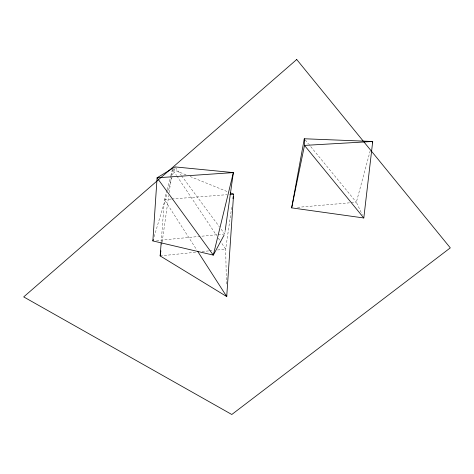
<?xml version="1.0" encoding="UTF-8"?>
<svg xmlns="http://www.w3.org/2000/svg" width="474" height="474" viewBox="0 0 474 474"><rect width="100%" height="100%" fill="white"/><g stroke="black" fill="none" stroke-linecap="round" stroke-linejoin="round"><path stroke-width="0.36" stroke-dasharray="2.37 1.78" d="M161.213 242.018L164.419 199.578L166.848 190.435M161.717 245.005L162.025 242.824M162.126 242.096L168.738 195.525M169.153 192.61L171.422 176.606M171.523 175.878L172.352 170.053M218.111 234.624L224.706 233.99L225.12 231.069M231.697 207.357L225.665 249.14L226.448 284.157M167.038 189.73L170.587 176.364M170.77 175.658L172.269 170.03M370.212 150.779L356.347 202.238L362.255 214.704M154.133 236.692L167.002 193.694M167.843 190.874L174.592 168.317M160.165 255.919L196.23 252.186M202.114 251.576L208.738 250.894M209.478 250.817L213.158 250.432M217.572 249.976L225.665 249.14L220.345 241.159M156.533 240.567L217.376 234.695M297.542 207.357L350.47 202.748M351.204 202.688L356.347 202.238L308.977 144.481M171.043 199.062L164.419 199.578L196.769 249.934M171.778 199.003L226.981 194.678M186.045 174.847L172.453 169.325L176.547 175.469M190.121 176.5L227.49 191.68M305.226 139.907L308.509 143.912M175.451 167.5L181.169 175.22M181.607 175.813L219.426 226.868M221.186 229.238L224.706 233.99M176.956 176.079L216.659 235.631M218.301 238.09L219.936 240.543"/><path stroke-width="0.71" d="M224.012 235.27L213.306 255.113L152.871 240.922L157.078 177.803L175.013 166.907L233.368 172.595L225.221 230.334M230.204 192.782L233.605 194.162L226.726 296.564L160.165 255.919L161.16 242.753M363.807 217.981L372.718 141.483L304.29 138.763L291.664 207.873L363.807 217.981L304.486 145.405L304.29 138.763M160.165 255.919L160.473 253.738M160.68 252.281L160.887 250.829M232.965 198.559L233.285 196.36M291.664 207.873L304.486 145.405L372.718 141.483L372.333 142.917M152.871 240.922L153.292 239.512M229.926 194.453L233.605 194.162M197.569 251.179L226.726 296.564L226.691 295.101M233.368 172.595L213.306 255.113L157.078 177.803L233.368 172.595M296.718 59.505L23.7 296.908L231.798 414.495L450.3 247.872L296.718 59.505"/></g></svg>
